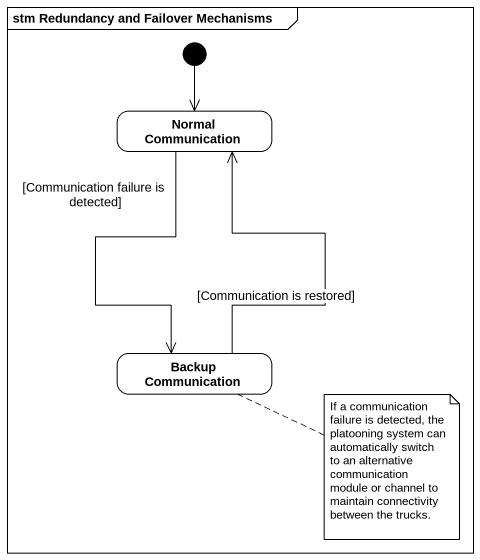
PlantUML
@startuml
mainframe stm Redundancy and Failover Mechanisms
hide empty description
state "Normal Communication" as Normal_Communication
state "Backup Communication" as Backup_Communication
[*] --> Normal_Communication
Normal_Communication --> Backup_Communication : [Communication failure is detected]
Backup_Communication -up-> Normal_Communication : [Communication is restored]
note right of Backup_Communication : If a communication failure is detected, the platooning system can automatically switch to an alternative communication module or channel to maintain connectivity between the trucks.
@enduml
